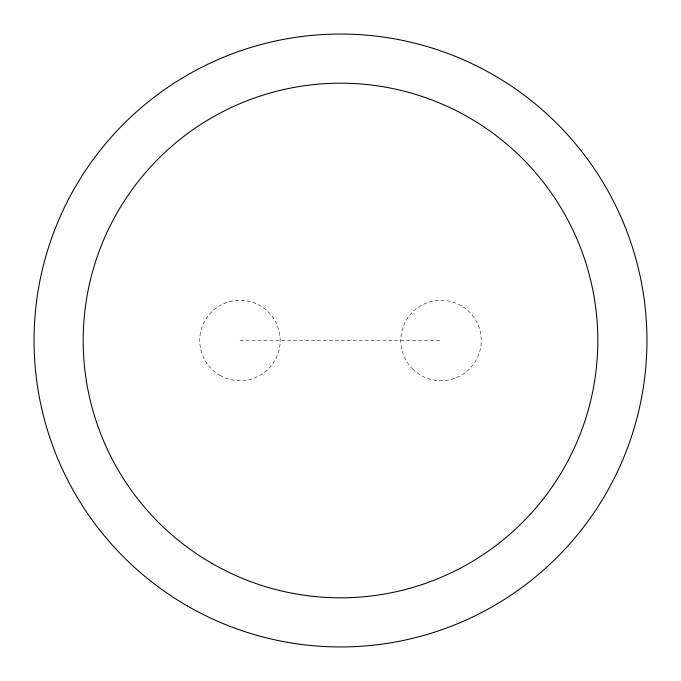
<?xml version="1.0" encoding="UTF-8"?>
<svg xmlns="http://www.w3.org/2000/svg" width="681" height="681" viewBox="0 0 681 681"><rect width="100%" height="100%" fill="white"/><g stroke="black" fill="none" stroke-linecap="round" stroke-linejoin="round"><path stroke-width="0.51" stroke-dasharray="3.4 2.55" d="M239.959 340.5L441.041 340.5M412.601 368.94A40.213 40.213 0 0 0 479.884 350.911A40.213 40.213 0 0 0 430.63 301.657A40.213 40.213 0 0 0 412.601 368.94M219.852 375.325A40.213 40.213 0 0 0 280.172 340.5A40.213 40.213 0 0 0 219.852 305.675A40.213 40.213 0 0 0 219.852 375.325"/><path stroke-width="1.02" d="M187.275 605.894A306.45 306.45 0 0 0 646.95 340.5A306.45 306.45 0 0 0 187.275 75.106A306.45 306.45 0 0 0 187.275 605.894M211.842 563.34A257.316 257.316 0 0 0 597.816 340.5A257.316 257.316 0 0 0 211.842 117.66A257.316 257.316 0 0 0 211.842 563.34"/></g></svg>
